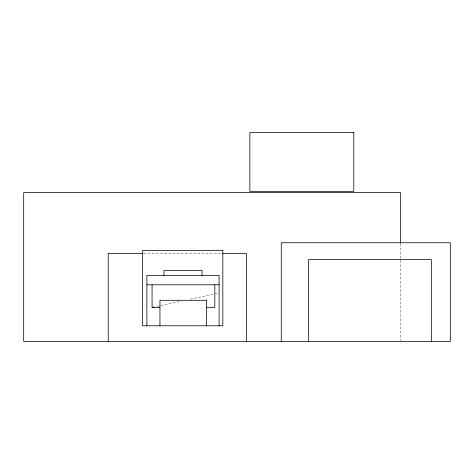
<?xml version="1.0" encoding="UTF-8"?>
<svg xmlns="http://www.w3.org/2000/svg" width="474" height="474" viewBox="0 0 474 474"><rect width="100%" height="100%" fill="white"/><g stroke="black" fill="none" stroke-linecap="round" stroke-linejoin="round"><path stroke-width="0.36" stroke-dasharray="2.37 1.78" d="M157.107 306.322L159.993 305.7M160.71 305.546L181.613 301.049M190.264 299.183L218.372 293.133M143.681 253.365L221.98 253.365M400.613 243.719L400.613 340.693"/><path stroke-width="0.71" d="M152.065 284.785L152.065 307.413L154.228 306.945M142.947 253.365L108.232 253.365L108.232 341.434M222.715 253.365L246.356 253.365L246.356 341.434M146.881 284.785L219.095 284.785M152.065 307.413L159.951 307.413M206.628 307.413L214.811 307.413L214.811 284.785M431.346 341.434L431.346 259.616L308.621 259.616L308.621 341.434M400.613 242.984L400.613 192.645L23.7 192.645L23.7 341.434L450.3 341.434L450.3 242.747L281.278 242.747L281.278 341.434M219.095 325.798L219.095 275.341L146.881 275.341L146.881 325.798M206.628 325.798L206.628 300.291L159.951 300.291L159.951 325.798M202.06 275.341L202.06 270.613L163.915 270.613L163.915 275.341M353.794 132.566L249.857 132.566L249.857 191.342L353.794 191.342L353.794 132.566M222.827 250.574L142.449 250.574L142.449 325.798L222.827 325.798L222.827 250.574"/></g></svg>
